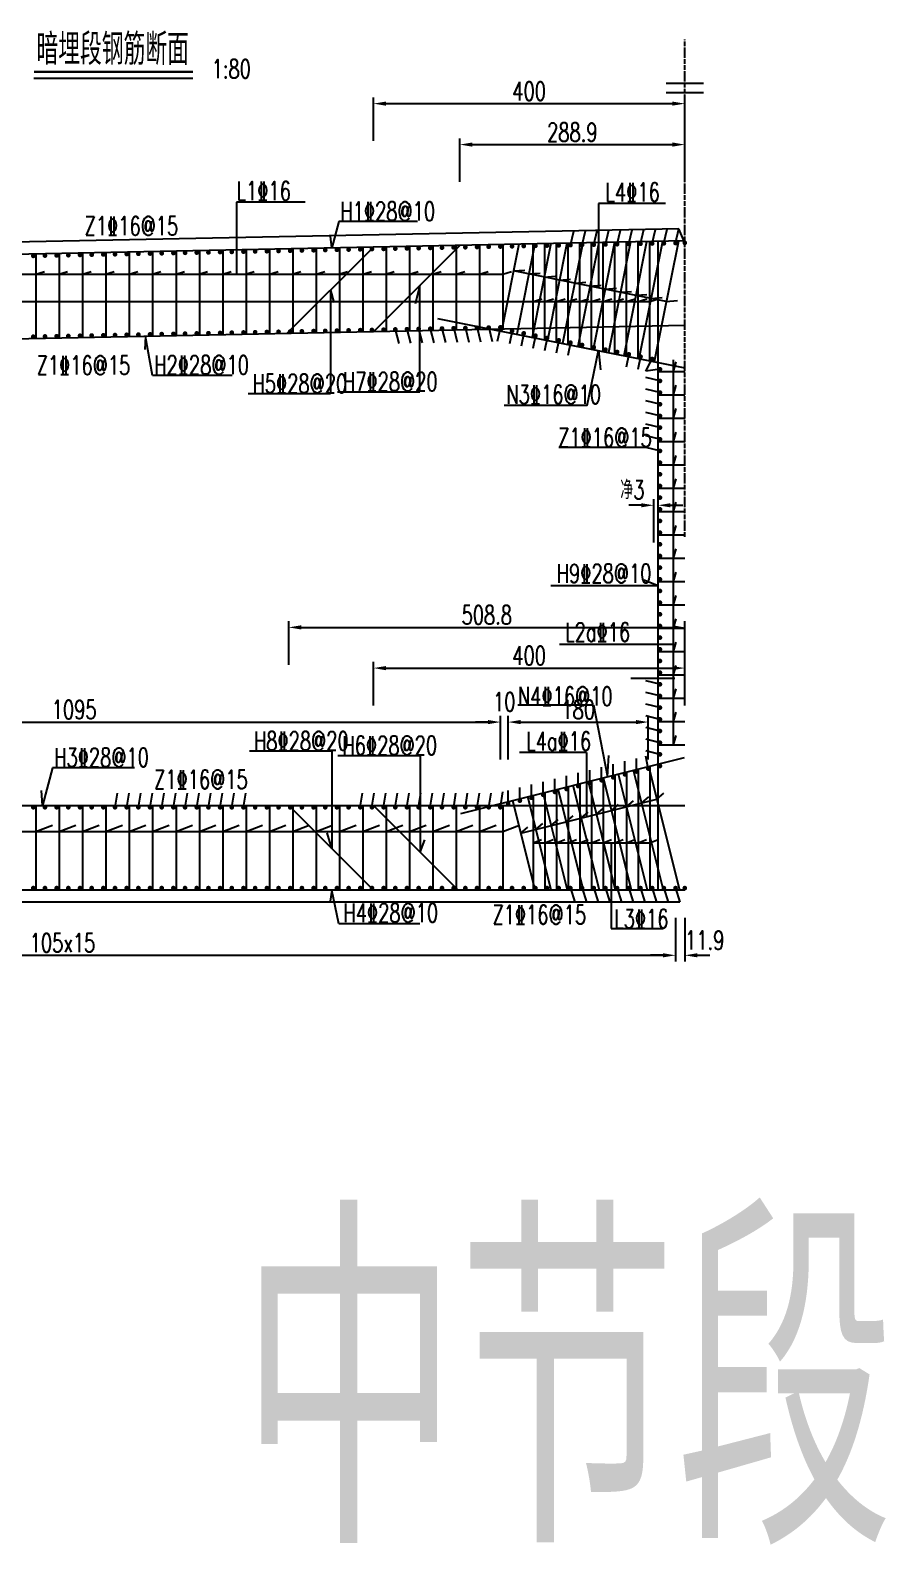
# Model space of a CAD drawing. Header units: millimetres. Extents: x -615 to 27787, y -21564 to 7677.
# Drawn here: x 945 to 2044, y 2779 to 4725 of the extents above; entities that cross this region are included whole.
import ezdxf

# ---------------------------------------------------------------- set-up
doc = ezdxf.new("R2010")
doc.units = ezdxf.units.MM
doc.header["$LTSCALE"] = 0.25
doc.linetypes.add('ACAD_ISO04W100', pattern=[30, 24, -3, 0, -3])
for name, color, linetype in [('中心线', 5, 'ACAD_ISO04W100'), ('文字', 7, 'Continuous'), ('标注', 7, 'Continuous'), ('钢筋', 1, 'Continuous')]:
    doc.layers.add(name, color=color, linetype=linetype)
doc.styles.get("Standard").update_dxf_attribs({"font": 'simplex1.shx', "width": 0.7, "bigfont": 'hztxt.shx'})
doc.dimstyles.new('80', dxfattribs={"dimscale": 8, "dimtxt": 3, "dimasz": 2, "dimexe": 1, "dimexo": 1, "dimgap": 0.5, "dimtad": 1, "dimdec": 1, "dimdsep": 46, "dimtxsty": 'Standard', "dimcen": 0.5, "dimadec": 0, "dimazin": 0, "dimtfac": 1, "dimtdec": 1, "dimtofl": 0, "dimtmove": 2, "dimatfit": 3, "dimfxl": 0, "dimtolj": 1, "dimtzin": 0, "dimarcsym": 0})

# ---------------------------------------------------------------- blocks, each defined once
blk = doc.blocks.new('点筋')
at = {"layer": '钢筋', "const_width": 3}
blk.add_lwpolyline([(-1.5, 0, 1), (1.5, 0, 1)], format="xyb", close=True, dxfattribs=at)
blk = doc.blocks.new('*D36')
at = {"layer": 'Defpoints', "color": 0}
for p in [(199.2, 3622.6), (1774.2, 3622.6), (1774.2, 3536.2)]:
    blk.add_point(p, dxfattribs=at)
at = {"layer": '标注', "color": 0, "lineweight": -2}
for p, q in [((199.2, 3584.2), (199.2, 3528.2)), ((1774.2, 3584.2), (1774.2, 3528.2)), ((215.2, 3536.2), (1758.2, 3536.2))]:
    blk.add_line(p, q, dxfattribs=at)
at = {"layer": '标注', "color": 0}
for points in [[(215.2, 3538.9), (215.2, 3533.6), (199.2, 3536.2)], [(1758.2, 3538.9), (1758.2, 3533.6), (1774.2, 3536.2)]]:
    blk.add_solid(points, dxfattribs=at)
at = {"layer": '标注', "color": 0, "insert": (986.7, 3552.2), "char_height": 24, "attachment_point": 5}
blk.add_mtext('\\A1;105x15', dxfattribs=at)
blk = doc.blocks.new('*D37')
at = {"layer": 'Defpoints', "color": 0}
for p in [(1774.2, 3622.6), (1786.1, 3622.6), (1786.1, 3536.2)]:
    blk.add_point(p, dxfattribs=at)
at = {"layer": '标注', "color": 0, "lineweight": -2}
for p, q in [((1774.2, 3584.2), (1774.2, 3528.2)), ((1786.1, 3584.2), (1786.1, 3528.2)), ((1758.2, 3536.2), (1742.2, 3536.2)), ((1802.1, 3536.2), (1818.1, 3536.2))]:
    blk.add_line(p, q, dxfattribs=at)
at = {"layer": '标注', "color": 0}
for points in [[(1758.2, 3538.9), (1758.2, 3533.6), (1774.2, 3536.2)], [(1802.1, 3538.9), (1802.1, 3533.6), (1786.1, 3536.2)]]:
    blk.add_solid(points, dxfattribs=at)
at = {"layer": '标注', "color": 0, "insert": (1811.7, 3555.6), "char_height": 24, "attachment_point": 5}
blk.add_mtext('\\A1;11.9', dxfattribs=at)
blk = doc.blocks.new('*D52')
at = {"layer": 'Defpoints', "color": 0}
for p in [(1746.1, 4114.7), (1746.1, 3892.2), (1751.7, 3892.2)]:
    blk.add_point(p, dxfattribs=at)
at = {"layer": '标注', "color": 0, "lineweight": -2}
for p, q in [((1730.1, 4114.7), (1714.1, 4114.7)), ((1746.1, 4066.7), (1746.1, 4122.7)), ((1751.7, 4066.7), (1751.7, 4122.7)), ((1767.7, 4114.7), (1783.7, 4114.7))]:
    blk.add_line(p, q, dxfattribs=at)
at = {"layer": '标注', "color": 0}
for points in [[(1730.1, 4117.3), (1730.1, 4112), (1746.1, 4114.7)], [(1767.7, 4117.3), (1767.7, 4112), (1751.7, 4114.7)]]:
    blk.add_solid(points, dxfattribs=at)
at = {"layer": '标注', "color": 0, "insert": (1718.8, 4134.5), "char_height": 24, "attachment_point": 5}
blk.add_mtext('\\A1;净3', dxfattribs=at)
blk = doc.blocks.new('*D57')
at = {"color": 0, "lineweight": -2}
for p, q in [((454.2, 3788), (454.2, 3844)), ((470.2, 3836), (1533.2, 3836)), ((1549.2, 3788), (1549.2, 3844))]:
    blk.add_line(p, q, dxfattribs=at)
at = {"color": 0}
for points in [[(470.2, 3838.7), (470.2, 3833.3), (454.2, 3836)], [(1533.2, 3838.7), (1533.2, 3833.3), (1549.2, 3836)]]:
    blk.add_solid(points, dxfattribs=at)
at = {"layer": 'Defpoints', "color": 0}
for p in [(1549.2, 3836), (454.2, 3726.5), (1549.2, 3726.5)]:
    blk.add_point(p, dxfattribs=at)
at = {"color": 0, "insert": (1001.7, 3852), "char_height": 24, "attachment_point": 5}
blk.add_mtext('\\A1;1095', dxfattribs=at)
blk = doc.blocks.new('*D58')
at = {"color": 0, "lineweight": -2}
for p, q in [((1533.2, 3836), (1517.2, 3836)), ((1549.2, 3788), (1549.2, 3844)), ((1559.2, 3788), (1559.2, 3844)), ((1575.2, 3836), (1591.2, 3836))]:
    blk.add_line(p, q, dxfattribs=at)
at = {"color": 0}
for points in [[(1533.2, 3838.7), (1533.2, 3833.3), (1549.2, 3836)], [(1575.2, 3838.7), (1575.2, 3833.3), (1559.2, 3836)]]:
    blk.add_solid(points, dxfattribs=at)
at = {"layer": 'Defpoints', "color": 0}
for p in [(1559.2, 3836), (1549.2, 3726.5), (1559.2, 3731.2)]:
    blk.add_point(p, dxfattribs=at)
at = {"color": 0, "insert": (1554.2, 3862), "char_height": 24, "attachment_point": 5}
blk.add_mtext('\\A1;10', dxfattribs=at)
blk = doc.blocks.new('*D59')
at = {"color": 0, "lineweight": -2}
for p, q in [((1559.2, 3788), (1559.2, 3844)), ((1575.2, 3836), (1723.2, 3836)), ((1739.2, 3788), (1739.2, 3844))]:
    blk.add_line(p, q, dxfattribs=at)
at = {"color": 0}
for points in [[(1575.2, 3838.7), (1575.2, 3833.3), (1559.2, 3836)], [(1723.2, 3838.7), (1723.2, 3833.3), (1739.2, 3836)]]:
    blk.add_solid(points, dxfattribs=at)
at = {"layer": 'Defpoints', "color": 0}
for p in [(1739.2, 3836), (1739.2, 3776.2), (1559.2, 3731.2)]:
    blk.add_point(p, dxfattribs=at)
at = {"color": 0, "insert": (1649.2, 3852), "char_height": 24, "attachment_point": 5}
blk.add_mtext('\\A1;180', dxfattribs=at)
blk = doc.blocks.new('*D111')
at = {"color": 0, "lineweight": -2}
for p, q in [((1497.2, 4530.3), (1497.2, 4586.3)), ((1513.2, 4578.3), (1770.1, 4578.3)), ((1786.1, 4530.3), (1786.1, 4586.3))]:
    blk.add_line(p, q, dxfattribs=at)
at = {"color": 0}
for points in [[(1513.2, 4581), (1513.2, 4575.6), (1497.2, 4578.3)], [(1770.1, 4581), (1770.1, 4575.6), (1786.1, 4578.3)]]:
    blk.add_solid(points, dxfattribs=at)
at = {"layer": 'Defpoints', "color": 0}
for p in [(1786.1, 4578.3), (1497.2, 4448.7), (1786.1, 4448.7)]:
    blk.add_point(p, dxfattribs=at)
at = {"color": 0, "insert": (1641.6, 4594.3), "char_height": 24, "attachment_point": 5}
blk.add_mtext('\\A1;288.9', dxfattribs=at)
blk = doc.blocks.new('*D112')
at = {"color": 0, "lineweight": -2}
for p, q in [((1386.1, 4582.9), (1386.1, 4638.9)), ((1786.1, 4582.9), (1786.1, 4638.9)), ((1402.1, 4630.9), (1770.1, 4630.9))]:
    blk.add_line(p, q, dxfattribs=at)
at = {"color": 0}
for points in [[(1402.1, 4633.6), (1402.1, 4628.3), (1386.1, 4630.9)], [(1770.1, 4633.6), (1770.1, 4628.3), (1786.1, 4630.9)]]:
    blk.add_solid(points, dxfattribs=at)
at = {"layer": 'Defpoints', "color": 0}
for p in [(1786.1, 4630.9), (1386.1, 4446.5), (1786.1, 4446.5)]:
    blk.add_point(p, dxfattribs=at)
at = {"color": 0, "insert": (1586.1, 4646.9), "char_height": 24, "attachment_point": 5}
blk.add_mtext('\\A1;400', dxfattribs=at)
blk = doc.blocks.new('*D115')
at = {"color": 0, "lineweight": -2}
for p, q in [((1386.1, 3857.4), (1386.1, 3913.4)), ((1786.1, 3857.4), (1786.1, 3913.4)), ((1402.1, 3905.4), (1770.1, 3905.4))]:
    blk.add_line(p, q, dxfattribs=at)
at = {"color": 0}
for points in [[(1402.1, 3908), (1402.1, 3902.7), (1386.1, 3905.4)], [(1770.1, 3908), (1770.1, 3902.7), (1786.1, 3905.4)]]:
    blk.add_solid(points, dxfattribs=at)
at = {"layer": 'Defpoints', "color": 0}
for p in [(1786.1, 3905.4), (1386.1, 3729), (1786.1, 3729)]:
    blk.add_point(p, dxfattribs=at)
at = {"color": 0, "insert": (1586.1, 3921.4), "char_height": 24, "attachment_point": 5}
blk.add_mtext('\\A1;400', dxfattribs=at)
blk = doc.blocks.new('*D116')
at = {"color": 0, "lineweight": -2}
for p, q in [((1277.3, 3909.7), (1277.3, 3965.7)), ((1293.3, 3957.7), (1770.1, 3957.7)), ((1786.1, 3909.7), (1786.1, 3965.7))]:
    blk.add_line(p, q, dxfattribs=at)
at = {"color": 0}
for points in [[(1293.3, 3960.4), (1293.3, 3955), (1277.3, 3957.7)], [(1770.1, 3960.4), (1770.1, 3955), (1786.1, 3957.7)]]:
    blk.add_solid(points, dxfattribs=at)
at = {"layer": 'Defpoints', "color": 0}
for p in [(1786.1, 3957.7), (1277.3, 3729), (1786.1, 3729)]:
    blk.add_point(p, dxfattribs=at)
at = {"color": 0, "insert": (1531.7, 3973.7), "char_height": 24, "attachment_point": 5}
blk.add_mtext('\\A1;508.8', dxfattribs=at)

msp = doc.modelspace()

# ---------------------------------------------------------------- linework, layer by layer
for p, q in [((949.92, 4663.69), (1154.31, 4663.69)), ((1298.62, 4504.08), (1210.07, 4504.08)), ((1210.07, 4504.08), (1210.07, 4411.65)), ((1675.37, 4502.73), (1675.37, 4394.1)), ((1761.47, 4502.73), (1675.37, 4502.73)), ((1341.51, 4479.25), (1332.84, 4445.4)), ((1442.54, 4479.25), (1341.51, 4479.25)), ((1778.32, 4469.89), (323.32, 4440.79)), ((1332.84, 4445.4), (1331.02, 4460.51)), ((1639.18, 4449.03), (1643.32, 4467.19)), ((1654.18, 4449.33), (1658.32, 4467.49)), ((1669.18, 4449.63), (1673.32, 4467.79)), ((1684.18, 4449.93), (1688.32, 4468.09)), ((1699.18, 4450.23), (1703.32, 4468.39)), ((1714.18, 4450.53), (1718.32, 4468.69)), ((1729.18, 4450.83), (1733.32, 4468.99)), ((1744.18, 4451.13), (1748.32, 4469.29)), ((1759.18, 4451.43), (1763.32, 4469.59)), ((1774.18, 4451.73), (1778.32, 4469.89)), ((1786.1, 4451.97), (1778.32, 4469.89)), ((561.87, 4411.65), (1552.51, 4411.65)), ((952.51, 4411.65), (963.56, 4415.06)), ((981.87, 4411.65), (992.92, 4415.06)), ((1012.51, 4411.65), (1023.56, 4415.06)), ((1041.87, 4411.65), (1052.92, 4415.06)), ((1072.51, 4411.65), (1083.56, 4415.06)), ((1101.87, 4411.65), (1112.92, 4415.06)), ((1132.51, 4411.65), (1143.56, 4415.06)), ((1161.87, 4411.65), (1172.92, 4415.06)), ((1192.51, 4411.65), (1203.56, 4415.06)), ((1221.87, 4411.65), (1232.92, 4415.06)), ((1252.51, 4411.65), (1263.56, 4415.06)), ((1281.87, 4411.65), (1292.92, 4415.06)), ((1312.51, 4411.65), (1323.56, 4415.06)), ((1341.87, 4411.65), (1352.92, 4415.06)), ((1372.51, 4411.65), (1383.56, 4415.06)), ((1401.87, 4411.65), (1412.92, 4415.06)), ((1432.51, 4411.65), (1443.56, 4415.06)), ((1461.87, 4411.65), (1472.92, 4415.06)), ((1492.51, 4411.65), (1503.56, 4415.06)), ((1522.51, 4411.65), (1533.56, 4415.06)), ((1552.51, 4411.65), (1563.56, 4415.06)), ((1566.22, 4415.93), (1580.48, 4417.05)), ((1762.34, 4376.7), (1566.22, 4415.93)), ((1585.83, 4412.01), (1600.09, 4413.13)), ((1605.45, 4408.08), (1619.7, 4409.21)), ((1625.06, 4404.16), (1639.32, 4405.29)), ((1644.67, 4400.24), (1658.93, 4401.37)), ((1330.82, 4391.19), (1330.82, 4257.87)), ((1330.82, 4391.19), (1335.26, 4375.13)), ((1445.81, 4397.33), (1439.58, 4373.71)), ((1445.81, 4260.32), (1445.81, 4397.33)), ((1591.24, 4376.46), (1602.3, 4379.87)), ((1606.24, 4376.46), (1617.3, 4379.87)), ((1621.24, 4376.46), (1632.3, 4379.87)), ((1636.24, 4376.46), (1647.3, 4379.87)), ((1651.24, 4376.46), (1662.3, 4379.87)), ((1664.28, 4396.32), (1678.54, 4397.44)), ((1666.24, 4376.46), (1677.3, 4379.87)), ((1681.24, 4376.46), (1692.3, 4379.87)), ((1683.89, 4392.39), (1698.15, 4393.52)), ((1696.24, 4376.46), (1707.3, 4379.87)), ((1703.5, 4388.47), (1717.76, 4389.6)), ((1711.24, 4376.46), (1722.3, 4379.87)), ((1723.12, 4384.55), (1737.37, 4385.68)), ((1726.24, 4376.46), (1737.3, 4379.87)), ((1741.24, 4376.46), (1752.3, 4379.87)), ((1742.73, 4380.63), (1756.99, 4381.75)), ((426.87, 4376.46), (1741.24, 4376.46)), ((1762.34, 4376.7), (1776.6, 4377.83)), ((1429.18, 4340.99), (1433.55, 4323)), ((1444.18, 4341.29), (1448.55, 4323.3)), ((1459.18, 4341.59), (1463.55, 4323.6)), ((1474.18, 4341.89), (1478.55, 4323.9)), ((1489.18, 4342.19), (1493.55, 4324.2)), ((1504.18, 4342.49), (1508.55, 4324.5)), ((1519.18, 4342.79), (1523.55, 4324.8)), ((1534.18, 4343.09), (1538.55, 4325.1)), ((1549.18, 4343.39), (1545.21, 4325.23)), ((1093.32, 4331.77), (1092.31, 4314.91)), ((1102.43, 4281.64), (1093.32, 4331.77)), ((1414.18, 4340.69), (1418.55, 4322.7)), ((1564.18, 4338.69), (1560.87, 4322.1)), ((1579.18, 4335.69), (1575.87, 4319.1)), ((1594.18, 4332.69), (1590.87, 4316.1)), ((1609.18, 4329.69), (1605.87, 4313.1)), ((1624.18, 4326.69), (1620.87, 4310.1)), ((1639.18, 4323.69), (1635.87, 4307.1)), ((1660.7, 4242.9), (1675.04, 4313.46)), ((1675.04, 4313.46), (1677.58, 4288.56)), ((1714.18, 4308.69), (1710.87, 4292.1)), ((1729.18, 4305.69), (1725.87, 4289.1)), ((1736.1, 4287.05), (1744.18, 4302.69)), ((1754.18, 4289.53), (1736.1, 4287.05)), ((1771.64, 3806.68), (1771.64, 4301.53)), ((1771.64, 4286.68), (1775.05, 4298.85)), ((1204.44, 4281.64), (1102.43, 4281.64)), ((1754.18, 4274.53), (1736.1, 4278.84)), ((1754.18, 4259.53), (1736.1, 4263.84)), ((1771.64, 4256.68), (1775.05, 4268.85)), ((1330.82, 4257.87), (1224.99, 4257.87)), ((1339.97, 4260.32), (1445.81, 4260.32)), ((1754.18, 4244.53), (1736.1, 4248.84)), ((1660.7, 4242.9), (1553.91, 4242.9)), ((1754.18, 4229.53), (1736.1, 4233.84)), ((1771.64, 4226.68), (1775.05, 4238.85)), ((1754.18, 4214.53), (1736.1, 4218.84)), ((1771.64, 4196.68), (1775.05, 4208.85)), ((1736.1, 4188.84), (1624.34, 4188.84)), ((1754.18, 4199.53), (1736.1, 4203.84)), ((1754.18, 4184.53), (1736.1, 4188.84)), ((1771.64, 4166.68), (1775.05, 4178.85)), ((1771.64, 4136.68), (1775.05, 4148.85)), ((1771.64, 4106.68), (1775.05, 4118.85)), ((1771.64, 4076.68), (1775.05, 4088.85)), ((1771.64, 4046.68), (1775.05, 4058.85)), ((1751.68, 4011.17), (1614.19, 4011.17)), ((1751.68, 4011.17), (1733.66, 4018.46)), ((1771.64, 4016.68), (1775.05, 4028.85)), ((1771.64, 3986.68), (1775.05, 3998.85)), ((1771.64, 3956.68), (1775.05, 3968.85)), ((1771.64, 3935.75), (1625.05, 3935.75)), ((1771.64, 3926.68), (1775.05, 3938.85)), ((1771.64, 3896.68), (1775.05, 3908.85)), ((1754.18, 3884.53), (1736.1, 3888.84)), ((1754.18, 3869.53), (1736.1, 3873.84)), ((1771.64, 3866.68), (1775.05, 3878.85)), ((1571.76, 3858.14), (1668.95, 3858.14)), ((1668.95, 3858.14), (1686.83, 3765.69)), ((1754.18, 3854.53), (1736.1, 3858.84)), ((1754.18, 3839.53), (1736.1, 3843.84)), ((1771.64, 3836.68), (1775.05, 3848.85)), ((1754.18, 3824.53), (1736.1, 3828.84)), ((1771.64, 3806.68), (1775.05, 3818.85)), ((1332.69, 3798.41), (1226.85, 3798.41)), ((1332.69, 3798.41), (1332.69, 3673.55)), ((1659.73, 3797.03), (1573.63, 3797.03)), ((1659.73, 3797.03), (1659.73, 3714.37)), ((1754.18, 3809.53), (1736.1, 3813.84)), ((1754.18, 3794.53), (1736.1, 3798.84)), ((973.91, 3777.23), (960.93, 3728.97)), ((1079.26, 3777.23), (973.91, 3777.23)), ((1446.33, 3792.68), (1340.5, 3792.68)), ((1446.33, 3792.68), (1446.33, 3668.74)), ((1679.18, 3761.2), (1679.18, 3778.13)), ((1686.83, 3765.69), (1688.28, 3792.83)), ((1694.18, 3764.95), (1694.18, 3781.88)), ((1709.18, 3768.7), (1709.18, 3785.63)), ((1724.18, 3772.45), (1724.18, 3789.38)), ((1739.18, 3776.2), (1736.1, 3792.36)), ((1604.18, 3742.45), (1604.18, 3759.38)), ((1619.18, 3746.2), (1619.18, 3763.13)), ((1634.18, 3749.95), (1634.18, 3766.88)), ((1649.18, 3753.7), (1649.18, 3770.63)), ((1664.18, 3757.45), (1664.18, 3774.38)), ((960.93, 3728.97), (959.59, 3748.18)), ((1054.18, 3726.47), (1057.15, 3744.55)), ((1069.18, 3726.47), (1072.15, 3744.55)), ((1084.18, 3726.47), (1087.15, 3744.55)), ((1099.18, 3726.47), (1102.15, 3744.55)), ((1114.18, 3726.47), (1117.15, 3744.55)), ((1129.18, 3726.47), (1132.15, 3744.55)), ((1144.18, 3726.47), (1147.15, 3744.55)), ((1159.18, 3726.47), (1162.15, 3744.55)), ((1174.18, 3726.47), (1177.15, 3744.55)), ((1189.18, 3726.47), (1192.15, 3744.55)), ((1204.18, 3726.47), (1207.15, 3744.55)), ((1219.18, 3726.47), (1222.15, 3744.55)), ((1369.18, 3726.47), (1372.15, 3744.55)), ((1384.18, 3726.47), (1387.15, 3744.55)), ((1399.18, 3726.47), (1402.15, 3744.55)), ((1414.18, 3726.47), (1417.15, 3744.55)), ((1429.18, 3726.47), (1432.15, 3744.55)), ((1444.18, 3726.47), (1447.15, 3744.55)), ((1459.18, 3726.47), (1462.15, 3744.55)), ((1474.18, 3726.47), (1477.15, 3744.55)), ((1489.18, 3726.47), (1492.15, 3744.55)), ((1504.18, 3726.47), (1507.15, 3744.55)), ((1519.18, 3726.47), (1522.15, 3744.55)), ((1534.18, 3726.47), (1537.15, 3744.55)), ((1549.18, 3726.47), (1552.46, 3746.45)), ((1559.18, 3731.2), (1559.18, 3748.13)), ((1574.18, 3734.95), (1574.18, 3751.88)), ((1589.18, 3738.7), (1589.18, 3755.63)), ((1730.87, 3732.16), (1739.68, 3739.74)), ((1750.28, 3737.01), (1759.08, 3744.59)), ((1575.65, 3693.35), (1750.28, 3737.01)), ((1653.26, 3712.75), (1662.07, 3720.33)), ((1672.67, 3717.6), (1681.47, 3725.18)), ((1692.07, 3722.45), (1700.88, 3730.03)), ((1711.47, 3727.31), (1720.28, 3734.89)), ((952.51, 3695.55), (973.73, 3703.36)), ((982.51, 3695.55), (1003.73, 3703.36)), ((1012.51, 3695.55), (1033.73, 3703.36)), ((1042.51, 3695.55), (1063.73, 3703.36)), ((1072.51, 3695.55), (1093.73, 3703.36)), ((1102.51, 3695.55), (1123.73, 3703.36)), ((1132.51, 3695.55), (1153.73, 3703.36)), ((1162.51, 3695.55), (1183.73, 3703.36)), ((1192.51, 3695.55), (1213.73, 3703.36)), ((1222.51, 3695.55), (1243.73, 3703.36)), ((1252.51, 3695.55), (1273.73, 3703.36)), ((1282.51, 3695.55), (1303.73, 3703.36)), ((1312.51, 3695.55), (1333.73, 3703.36)), ((1342.51, 3695.55), (1363.73, 3703.36)), ((1372.51, 3695.55), (1393.73, 3703.36)), ((1402.51, 3695.55), (1423.73, 3703.36)), ((1432.51, 3695.55), (1453.73, 3703.36)), ((1462.51, 3695.55), (1483.73, 3703.36)), ((1492.51, 3695.55), (1513.73, 3703.36)), ((1522.51, 3695.55), (1543.73, 3703.36)), ((1552.51, 3695.55), (1573.73, 3703.36)), ((1575.65, 3693.35), (1584.46, 3700.93)), ((1595.05, 3698.2), (1603.86, 3705.78)), ((1614.46, 3703.05), (1623.26, 3710.63)), ((1633.86, 3707.9), (1642.67, 3715.48)), ((622.51, 3695.55), (1552.51, 3695.55)), ((1332.69, 3673.55), (1326.55, 3693.44)), ((1446.33, 3668.74), (1452.28, 3684.62)), ((1591.24, 3680.96), (1602.07, 3684.92)), ((1591.24, 3680.96), (1741.24, 3680.96)), ((1606.24, 3680.96), (1617.07, 3684.92)), ((1621.24, 3680.96), (1632.07, 3684.92)), ((1636.24, 3680.96), (1647.07, 3684.92)), ((1651.24, 3680.96), (1662.07, 3684.92)), ((1666.24, 3680.96), (1677.07, 3684.92)), ((1681.24, 3680.96), (1692.07, 3684.92)), ((1691.44, 3680.96), (1691.44, 3570.83)), ((1696.24, 3680.96), (1707.07, 3684.92)), ((1711.24, 3680.96), (1722.07, 3684.92)), ((1726.24, 3680.96), (1737.07, 3684.92)), ((1741.24, 3680.96), (1752.07, 3684.92)), ((1639.18, 3622.63), (1644.81, 3604.55)), ((1654.18, 3622.63), (1659.81, 3604.55)), ((1669.18, 3622.63), (1674.81, 3604.55)), ((1684.18, 3622.63), (1689.81, 3604.55)), ((1699.18, 3622.63), (1704.81, 3604.55)), ((1714.18, 3622.63), (1719.81, 3604.55)), ((1729.18, 3622.63), (1734.81, 3604.55)), ((1744.18, 3622.63), (1749.81, 3604.55)), ((1759.18, 3622.63), (1764.81, 3604.55)), ((1774.18, 3622.63), (1779.81, 3604.55)), ((1779.81, 3604.55), (219.81, 3604.55)), ((1332.47, 3620.13), (1330.6, 3605.67)), ((1341.51, 3576.48), (1332.47, 3620.13)), ((1445.53, 3576.48), (1341.51, 3576.48)), ((1691.44, 3570.83), (1757.75, 3570.83))]:
    msp.add_line(p, q)
at = {"const_width": 3.2}
msp.add_lwpolyline([(949.92, 4671.69), (1154.31, 4671.69)], dxfattribs=at)
at = {"layer": 'Defpoints', "color": 9}
msp.add_line((1773.44, 3892.21), (1716.83, 3892.21), dxfattribs=at)
at = {"layer": '中心线'}
msp.add_line((1786.1, 4074.05), (1786.1, 4713.24), dxfattribs=at)
at = {"layer": '标注'}
for p, q in [((1762.1, 4657.14), (1810.1, 4657.14)), ((1762.1, 4645.14), (1810.1, 4645.14))]:
    msp.add_line(p, q, dxfattribs=at)
at = {"layer": '钢筋'}
for p, q in [((1786.1, 4454.47), (316.68, 4425.08)), ((982.51, 4438.4), (982.51, 4329.56)), ((1012.51, 4439), (1012.51, 4330.16)), ((1042.51, 4439.6), (1042.51, 4330.76)), ((1072.51, 4440.2), (1072.51, 4331.36)), ((1102.51, 4440.8), (1102.51, 4331.96)), ((1132.51, 4441.4), (1132.51, 4332.56)), ((1162.51, 4442), (1162.51, 4333.16)), ((1192.51, 4442.6), (1192.51, 4333.76)), ((1222.51, 4443.2), (1222.51, 4334.36)), ((1252.51, 4443.8), (1252.51, 4334.96)), ((1275.04, 4335.41), (1386.1, 4446.47)), ((1282.51, 4444.4), (1282.51, 4335.56)), ((1312.51, 4445), (1312.51, 4336.16)), ((1342.51, 4445.6), (1342.51, 4336.76)), ((1372.51, 4446.2), (1372.51, 4337.36)), ((1386.1, 4337.63), (1497.16, 4448.69)), ((1402.51, 4446.8), (1402.51, 4337.96)), ((1432.51, 4447.4), (1432.51, 4338.56)), ((1462.51, 4448), (1462.51, 4339.16)), ((1492.51, 4448.6), (1492.51, 4339.76)), ((1522.51, 4449.2), (1522.51, 4340.36)), ((1573.08, 4450.21), (1550.7, 4338.33)), ((1552.51, 4449.8), (1552.51, 4340.96)), ((1593.56, 4450.62), (1570.31, 4334.41)), ((1614.03, 4451.03), (1589.93, 4330.48)), ((1591.24, 4330.22), (1591.24, 4450.57)), ((1606.24, 4327.22), (1606.24, 4450.87)), ((1634.51, 4451.44), (1609.54, 4326.56)), ((1621.24, 4324.22), (1621.24, 4451.17)), ((1654.99, 4451.85), (1629.15, 4322.64)), ((1636.24, 4321.22), (1636.24, 4451.47)), ((1675.47, 4452.26), (1648.76, 4318.72)), ((1651.24, 4318.22), (1651.24, 4451.77)), ((1666.24, 4315.22), (1666.24, 4452.07)), ((1695.95, 4452.67), (1668.37, 4314.79)), ((1681.24, 4312.22), (1681.24, 4452.37)), ((1716.42, 4453.08), (1687.98, 4310.87)), ((1696.24, 4309.22), (1696.24, 4452.67)), ((1736.9, 4453.49), (1707.6, 4306.95)), ((1711.24, 4306.22), (1711.24, 4452.97)), ((1726.24, 4303.22), (1726.24, 4453.27)), ((1757.38, 4453.9), (1727.21, 4303.03)), ((1741.24, 4300.22), (1741.24, 4453.57)), ((1777.86, 4454.3), (1746.82, 4299.1)), ((1751.68, 3620.13), (1751.68, 4453.78)), ((952.51, 4437.8), (952.51, 4328.96)), ((1786.1, 4345.63), (316.68, 4316.24)), ((1468.43, 4354.78), (1786.1, 4291.25)), ((1751.68, 4286.68), (1786.1, 4286.68)), ((1751.68, 4256.68), (1786.1, 4256.68)), ((1751.68, 4226.68), (1786.1, 4226.68)), ((1751.68, 4196.68), (1786.1, 4196.68)), ((1751.68, 4166.68), (1786.1, 4166.68)), ((1751.68, 4136.68), (1786.1, 4136.68)), ((1751.68, 4106.68), (1786.1, 4106.68)), ((1751.68, 4076.68), (1786.1, 4076.68)), ((1751.68, 4046.68), (1786.1, 4046.68)), ((1751.68, 4016.68), (1786.1, 4016.68)), ((1751.68, 3986.68), (1786.1, 3986.68)), ((1751.68, 3956.68), (1786.1, 3956.68)), ((1751.68, 3926.68), (1786.1, 3926.68)), ((1751.68, 3896.68), (1786.1, 3896.68)), ((1751.68, 3866.68), (1786.1, 3866.68)), ((1751.68, 3836.68), (1786.1, 3836.68)), ((1751.68, 3806.68), (1786.1, 3806.68)), ((1498.55, 3718.62), (1785.86, 3790.45)), ((1779.5, 3620.13), (1739.8, 3778.93)), ((1741.24, 3779.29), (1741.24, 3620.13)), ((1697.03, 3620.13), (1662.18, 3759.53)), ((1666.24, 3760.54), (1666.24, 3620.13)), ((1681.24, 3764.29), (1681.24, 3620.13)), ((1717.65, 3620.13), (1681.59, 3764.38)), ((1696.24, 3768.04), (1696.24, 3620.13)), ((1738.26, 3620.13), (1700.99, 3769.23)), ((1711.24, 3771.79), (1711.24, 3620.13)), ((1758.88, 3620.13), (1720.39, 3774.08)), ((1726.24, 3775.54), (1726.24, 3620.13)), ((1614.57, 3620.13), (1584.57, 3740.13)), ((1591.24, 3741.79), (1591.24, 3620.13)), ((1635.19, 3620.13), (1603.98, 3744.98)), ((1606.24, 3745.54), (1606.24, 3620.13)), ((1621.24, 3749.29), (1621.24, 3620.13)), ((1655.8, 3620.13), (1623.38, 3749.83)), ((1636.24, 3753.04), (1636.24, 3620.13)), ((1676.42, 3620.13), (1642.78, 3754.68)), ((1651.24, 3756.79), (1651.24, 3620.13)), ((196.68, 3728.97), (1786.1, 3728.97)), ((952.51, 3728.97), (952.51, 3620.13)), ((982.51, 3728.97), (982.51, 3620.13)), ((1012.51, 3728.97), (1012.51, 3620.13)), ((1042.51, 3728.97), (1042.51, 3620.13)), ((1072.51, 3728.97), (1072.51, 3620.13)), ((1102.51, 3728.97), (1102.51, 3620.13)), ((1132.51, 3728.97), (1132.51, 3620.13)), ((1162.51, 3728.97), (1162.51, 3620.13)), ((1192.51, 3728.97), (1192.51, 3620.13)), ((1222.51, 3728.97), (1222.51, 3620.13)), ((1252.51, 3728.97), (1252.51, 3620.13)), ((1277.26, 3728.97), (1386.1, 3620.13)), ((1282.51, 3728.97), (1282.51, 3620.13)), ((1312.51, 3728.97), (1312.51, 3620.13)), ((1342.51, 3728.97), (1342.51, 3620.13)), ((1372.51, 3728.97), (1372.51, 3620.13)), ((1386.1, 3728.97), (1494.94, 3620.13)), ((1402.51, 3728.97), (1402.51, 3620.13)), ((1432.51, 3728.97), (1432.51, 3620.13)), ((1462.51, 3728.97), (1462.51, 3620.13)), ((1492.51, 3728.97), (1492.51, 3620.13)), ((1522.51, 3728.97), (1522.51, 3620.13)), ((1552.51, 3728.97), (1552.51, 3620.13)), ((1593.96, 3620.13), (1565.17, 3735.28)), ((1786.1, 3620.13), (196.68, 3620.13))]:
    msp.add_line(p, q, dxfattribs=at)

# ---------------------------------------------------------------- block references
for p in [(949.18, 4435.23), (964.18, 4435.53), (979.18, 4435.83), (994.18, 4436.13), (1009.18, 4436.43), (1024.18, 4436.73), (1039.18, 4437.03), (1054.18, 4437.33), (1069.18, 4437.63), (1084.18, 4437.93), (1099.18, 4438.23), (1114.18, 4438.53), (1129.18, 4438.83), (1144.18, 4439.13), (1159.18, 4439.43), (1174.18, 4439.73), (1189.18, 4440.03), (1204.18, 4440.33), (1219.18, 4440.63), (1234.18, 4440.93), (1249.18, 4441.23), (1264.18, 4441.53), (1279.18, 4441.83), (1294.18, 4442.13), (1309.18, 4442.43), (1324.18, 4442.73), (1339.18, 4443.03), (1354.18, 4443.33), (1369.18, 4443.63), (1384.18, 4443.93), (1399.18, 4444.23), (1414.18, 4444.53), (1429.18, 4444.83), (1444.18, 4445.13), (1459.18, 4445.43), (1474.18, 4445.73), (1489.18, 4446.03), (1504.18, 4446.33), (1519.18, 4446.63), (1534.18, 4446.93), (1549.18, 4447.23), (1564.18, 4447.53), (1579.18, 4447.83), (1594.18, 4448.13), (1609.18, 4448.43), (1624.18, 4448.73), (1639.18, 4449.03), (1654.18, 4449.33), (1669.18, 4449.63), (1684.18, 4449.93), (1699.18, 4450.23), (1714.18, 4450.53), (1729.18, 4450.83), (1744.18, 4451.13), (1759.18, 4451.43), (1774.18, 4451.73), (1786.1, 4451.97), (1279.18, 4337.99), (1294.18, 4338.29), (1309.18, 4338.59), (1324.18, 4338.89), (1339.18, 4339.19), (1354.18, 4339.49), (1369.18, 4339.79), (1384.18, 4340.09), (1399.18, 4340.39), (1414.18, 4340.69), (1429.18, 4340.99), (1444.18, 4341.29), (1459.18, 4341.59), (1474.18, 4341.89), (1489.18, 4342.19), (1504.18, 4342.49), (1519.18, 4342.79), (1534.18, 4343.09), (1549.18, 4343.39), (1564.18, 4338.69), (949.18, 4331.39), (964.18, 4331.69), (979.18, 4331.99), (994.18, 4332.29), (1009.18, 4332.59), (1024.18, 4332.89), (1039.18, 4333.19), (1054.18, 4333.49), (1069.18, 4333.79), (1084.18, 4334.09), (1099.18, 4334.39), (1114.18, 4334.69), (1129.18, 4334.99), (1144.18, 4335.29), (1159.18, 4335.59), (1174.18, 4335.89), (1189.18, 4336.19), (1204.18, 4336.49), (1219.18, 4336.79), (1234.18, 4337.09), (1249.18, 4337.39), (1264.18, 4337.69), (1579.18, 4335.69), (1594.18, 4332.69), (1609.18, 4329.69), (1624.18, 4326.69), (1639.18, 4323.69), (1654.18, 4320.69), (1669.18, 4317.69), (1684.18, 4314.69), (1699.18, 4311.69), (1714.18, 4308.69), (1729.18, 4305.69), (1744.18, 4302.69), (1754.18, 4289.53), (1754.18, 4274.53), (1754.18, 4259.53), (1754.18, 4244.53), (1754.18, 4229.53), (1754.18, 4214.53), (1754.18, 4199.53), (1754.18, 4184.53), (1754.18, 4169.53), (1754.18, 4154.53), (1754.18, 4139.53), (1754.18, 4124.53), (1754.18, 4109.53), (1754.18, 4094.53), (1754.18, 4079.53), (1754.18, 4064.53), (1754.18, 4049.53), (1754.18, 4034.53), (1754.18, 4019.53), (1754.18, 4004.53), (1754.18, 3989.53), (1754.18, 3974.53), (1754.18, 3959.53), (1754.18, 3944.53), (1754.18, 3929.53), (1754.18, 3914.53), (1754.18, 3899.53), (1754.18, 3884.53), (1754.18, 3869.53), (1754.18, 3854.53), (1754.18, 3839.53), (1754.18, 3824.53), (1754.18, 3809.53), (1754.18, 3794.53), (1739.18, 3776.2), (1754.18, 3779.53), (1664.18, 3757.45), (1679.18, 3761.2), (1694.18, 3764.95), (1709.18, 3768.7), (1724.18, 3772.45), (1574.18, 3734.95), (1589.18, 3738.7), (1604.18, 3742.45), (1619.18, 3746.2), (1634.18, 3749.95), (1649.18, 3753.7), (949.18, 3726.47), (964.18, 3726.47), (979.18, 3726.47), (994.18, 3726.47), (1009.18, 3726.47), (1024.18, 3726.47), (1039.18, 3726.47), (1054.18, 3726.47), (1069.18, 3726.47), (1084.18, 3726.47), (1099.18, 3726.47), (1114.18, 3726.47), (1129.18, 3726.47), (1144.18, 3726.47), (1159.18, 3726.47), (1174.18, 3726.47), (1189.18, 3726.47), (1204.18, 3726.47), (1219.18, 3726.47), (1234.18, 3726.47), (1249.18, 3726.47), (1264.18, 3726.47), (1279.18, 3726.47), (1294.18, 3726.47), (1309.18, 3726.47), (1324.18, 3726.47), (1339.18, 3726.47), (1354.18, 3726.47), (1369.18, 3726.47), (1384.18, 3726.47), (1399.18, 3726.47), (1414.18, 3726.47), (1429.18, 3726.47), (1444.18, 3726.47), (1459.18, 3726.47), (1474.18, 3726.47), (1489.18, 3726.47), (1504.18, 3726.47), (1519.18, 3726.47), (1534.18, 3726.47), (1549.18, 3726.47), (1559.18, 3731.2), (949.18, 3622.63), (964.18, 3622.63), (979.18, 3622.63), (994.18, 3622.63), (1009.18, 3622.63), (1024.18, 3622.63), (1039.18, 3622.63), (1054.18, 3622.63), (1069.18, 3622.63), (1084.18, 3622.63), (1099.18, 3622.63), (1114.18, 3622.63), (1129.18, 3622.63), (1144.18, 3622.63), (1159.18, 3622.63), (1174.18, 3622.63), (1189.18, 3622.63), (1204.18, 3622.63), (1219.18, 3622.63), (1234.18, 3622.63), (1249.18, 3622.63), (1264.18, 3622.63), (1279.18, 3622.63), (1294.18, 3622.63), (1309.18, 3622.63), (1324.18, 3622.63), (1339.18, 3622.63), (1354.18, 3622.63), (1369.18, 3622.63), (1384.18, 3622.63), (1399.18, 3622.63), (1414.18, 3622.63), (1429.18, 3622.63), (1444.18, 3622.63), (1459.18, 3622.63), (1474.18, 3622.63), (1489.18, 3622.63), (1504.18, 3622.63), (1519.18, 3622.63), (1534.18, 3622.63), (1549.18, 3622.63), (1564.18, 3622.63), (1579.18, 3622.63), (1594.18, 3622.63), (1609.18, 3622.63), (1624.18, 3622.63), (1639.18, 3622.63), (1654.18, 3622.63), (1669.18, 3622.63), (1684.18, 3622.63), (1699.18, 3622.63), (1714.18, 3622.63), (1729.18, 3622.63), (1744.18, 3622.63), (1759.18, 3622.63), (1774.18, 3622.63), (1786.1, 3622.63)]:
    msp.add_blockref('点筋', p)

# ---------------------------------------------------------------- texts
at = {"layer": '文字', "width": 0.7}
for s, height, p in [('暗埋段钢筋断面', 40, (953.2, 4680.75)), ('1:80', 24, (1178.31, 4663.69)), ('L1%%13216', 24, (1210.27, 4506.76)), ('L4%%13216', 24, (1684.07, 4505.21)), ('H1%%13228@10', 24, (1343.58, 4480.6)), ('Z1%%13216@15', 24, (1015.12, 4461.66)), ('Z1%%13216@15', 24, (953.49, 4282.61)), ('H2%%13228@10', 24, (1104.5, 4283)), ('H5%%13228@20', 24, (1230.71, 4259.17)), ('H7%%13228@20', 24, (1346.88, 4261.62)), ('N3%%13216@10', 24, (1556.77, 4245.19)), ('Z1%%13216@15', 24, (1623.43, 4189.77)), ('H9%%13228@10', 24, (1621.5, 4015.18)), ('L2a%%13216', 24, (1632.36, 3939.75)), ('H8%%13228@20', 24, (1232.58, 3799.71)), ('H6%%13228@20', 24, (1346.22, 3793.99)), ('L4a%%13216', 24, (1582.32, 3799.51)), ('H3%%13228@10', 24, (975.98, 3778.58)), ('Z1%%13216@15', 24, (1104.35, 3750.27)), ('H4%%13228@10', 24, (1347.53, 3578.82)), ('Z1%%13216@15', 24, (1539.03, 3576.46)), ('L3%%13216', 24, (1695.3, 3571.22)), ('中节段', 400, (1215.06, 2780.55))]:
    msp.add_text(s, height=height, dxfattribs=at).set_placement(p)
msp.add_text('N4%%13216@10', height=24, rotation=360, dxfattribs=at).set_placement((1571.69, 3857.21))

# ---------------------------------------------------------------- dimensions: what is measured, and where the dimension line sits
for base, p1, p2, picture, middle in [((1786.1, 4630.93), (1386.1, 4446.47), (1786.1, 4446.47), '*D112', (1586.1, 4646.93)), ((1786.1, 4578.29), (1497.16, 4448.69), (1786.1, 4448.69), '*D111', (1641.63, 4594.29)), ((1786.1, 3957.71), (1277.26, 3728.97), (1786.1, 3728.97), '*D116', (1531.68, 3973.71)), ((1786.1, 3905.35), (1386.1, 3728.97), (1786.1, 3728.97), '*D115', (1586.1, 3921.35)), ((1559.18, 3836.01), (1549.18, 3726.47), (1559.18, 3731.2), '*D58', (1554.18, 3862.01)), ((1549.18, 3836.01), (454.18, 3726.47), (1549.18, 3726.47), '*D57', (1001.68, 3852.01)), ((1739.18, 3836.01), (1559.18, 3731.2), (1739.18, 3776.2), '*D59', (1649.18, 3852.01))]:
    dim = msp.add_linear_dim(base=base, p1=p1, p2=p2, dimstyle='80')
    dim.commit()
    dim.dimension.update_dxf_attribs({"geometry": picture, "text_midpoint": middle})
at = {"layer": '标注'}
dim = msp.add_linear_dim(base=(1746.1, 4114.66), p1=(1751.68, 3892.21), p2=(1746.1, 3892.21), text='净3', dimstyle='80', dxfattribs=at)
dim.commit()
dim.dimension.update_dxf_attribs({"geometry": '*D52', "text_midpoint": (1718.83, 4134.45), "dimtype": 160})
dim = msp.add_linear_dim(base=(1774.18, 3536.25), p1=(199.18, 3622.63), p2=(1774.18, 3622.63), text='105x15', dimstyle='80', dxfattribs=at)
dim.commit()
dim.dimension.update_dxf_attribs({"geometry": '*D36', "text_midpoint": (986.68, 3552.25)})
dim = msp.add_linear_dim(base=(1786.1, 3536.25), p1=(1774.18, 3622.63), p2=(1786.1, 3622.63), dimstyle='80', dxfattribs=at)
dim.commit()
dim.dimension.update_dxf_attribs({"geometry": '*D37', "text_midpoint": (1811.7, 3555.56), "dimtype": 160})

doc.saveas('drawing.dxf')
